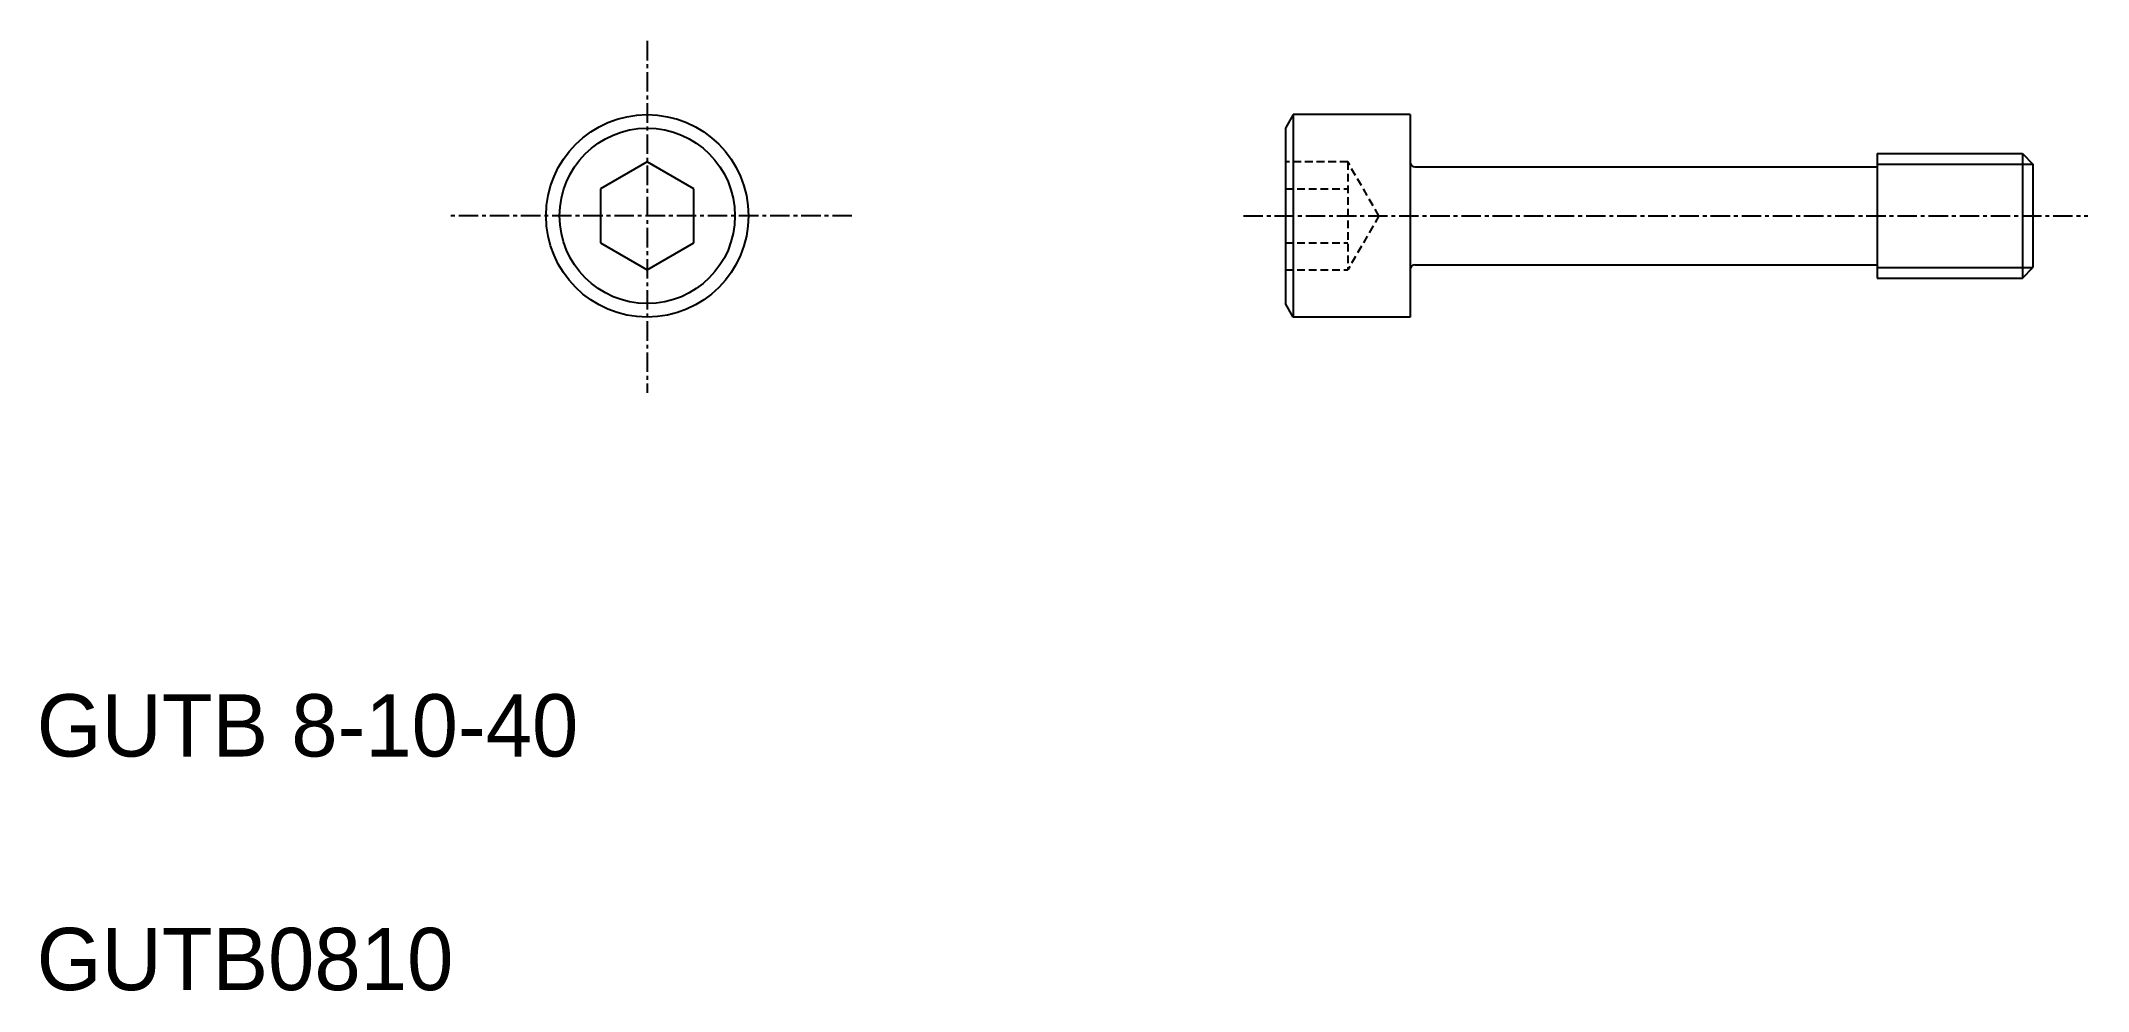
# Model space of a CAD drawing. Extents: x 10 to 142, y 10 to 71.
import ezdxf

# ---------------------------------------------------------------- set-up
doc = ezdxf.new("R2010")
doc.units = 0
doc.linetypes.add('CENTER', pattern=[2, 1.25, -0.25, 0.25, -0.25])
doc.linetypes.add('DASHED', pattern=[0.75, 0.5, -0.25])
doc.layers.get('0').update_dxf_attribs({"linetype": 'CONTINUOUS'})
doc.layers.add('CENTER', color=1, linetype='CENTER')

msp = doc.modelspace()

# ---------------------------------------------------------------- linework, layer by layer
at = {"color": 7, "linetype": 'CONTINUOUS'}
for p, q in [((90.7, 66.21), (90.2, 65.34)), ((90.7, 66.21), (90.7, 53.21)), ((98.2, 66.21), (90.7, 66.21)), ((98.2, 66.21), (98.2, 53.21)), ((90.2, 65.34), (90.2, 54.08)), ((49.21, 63.17), (46.21, 61.44)), ((52.21, 61.44), (49.21, 63.17)), ((128.2, 63.71), (128.2, 55.71)), ((128.2, 63.71), (137.53, 63.71)), ((137.53, 63.71), (137.53, 55.71)), ((137.53, 63.71), (138.2, 63.03)), ((98.5, 62.86), (128.2, 62.86)), ((138.2, 63.03), (138.2, 56.39)), ((46.21, 61.44), (46.21, 57.98)), ((52.21, 57.98), (52.21, 61.44)), ((46.21, 57.98), (49.21, 56.25)), ((49.21, 56.25), (52.21, 57.98)), ((98.5, 56.56), (128.2, 56.56)), ((98.95, 56.56), (98.95, 56.56)), ((128.2, 55.71), (137.53, 55.71)), ((137.53, 55.71), (138.2, 56.39)), ((90.7, 53.21), (90.2, 54.08)), ((98.2, 53.21), (90.7, 53.21))]:
    msp.add_line(p, q, dxfattribs=at)
at = {"color": 3, "linetype": 'DASHED'}
for p, q in [((94.2, 63.17), (90.2, 63.17)), ((96.2, 59.71), (94.2, 63.17)), ((94.2, 63.17), (94.2, 56.25)), ((90.2, 61.44), (94.2, 61.44)), ((96.2, 59.71), (94.2, 56.25)), ((90.2, 57.98), (94.2, 57.98)), ((90.2, 56.25), (94.2, 56.25))]:
    msp.add_line(p, q, dxfattribs=at)
at = {"color": 3, "linetype": 'CONTINUOUS'}
for p, q in [((128.2, 63.03), (138.2, 63.03)), ((128.2, 56.39), (138.2, 56.39))]:
    msp.add_line(p, q, dxfattribs=at)
at = {"color": 7, "linetype": 'CONTINUOUS'}
for radius in [6.5, 5.63]:
    msp.add_circle((49.21, 59.71), radius, dxfattribs=at)
for centre, start, end in [((98.5, 63.16), 180, 270), ((98.5, 56.26), 90, 180)]:
    msp.add_arc(centre, 0.3, start, end, dxfattribs=at)
at = {"layer": 'CENTER', "color": 1, "linetype": 'CENTER'}
for p, q in [((49.21, 70.94), (49.21, 48.34)), ((62.35, 59.71), (36.55, 59.71)), ((87.5, 59.71), (141.74, 59.71))]:
    msp.add_line(p, q, dxfattribs=at)

# ---------------------------------------------------------------- texts
at = {"color": 7, "linetype": 'CONTINUOUS'}
for s, p in [('GUTB 8-10-40', (10, 25)), ('GUTB0810', (10, 10))]:
    msp.add_text(s, height=4, dxfattribs=at).set_placement(p)

doc.saveas('drawing.dxf')
